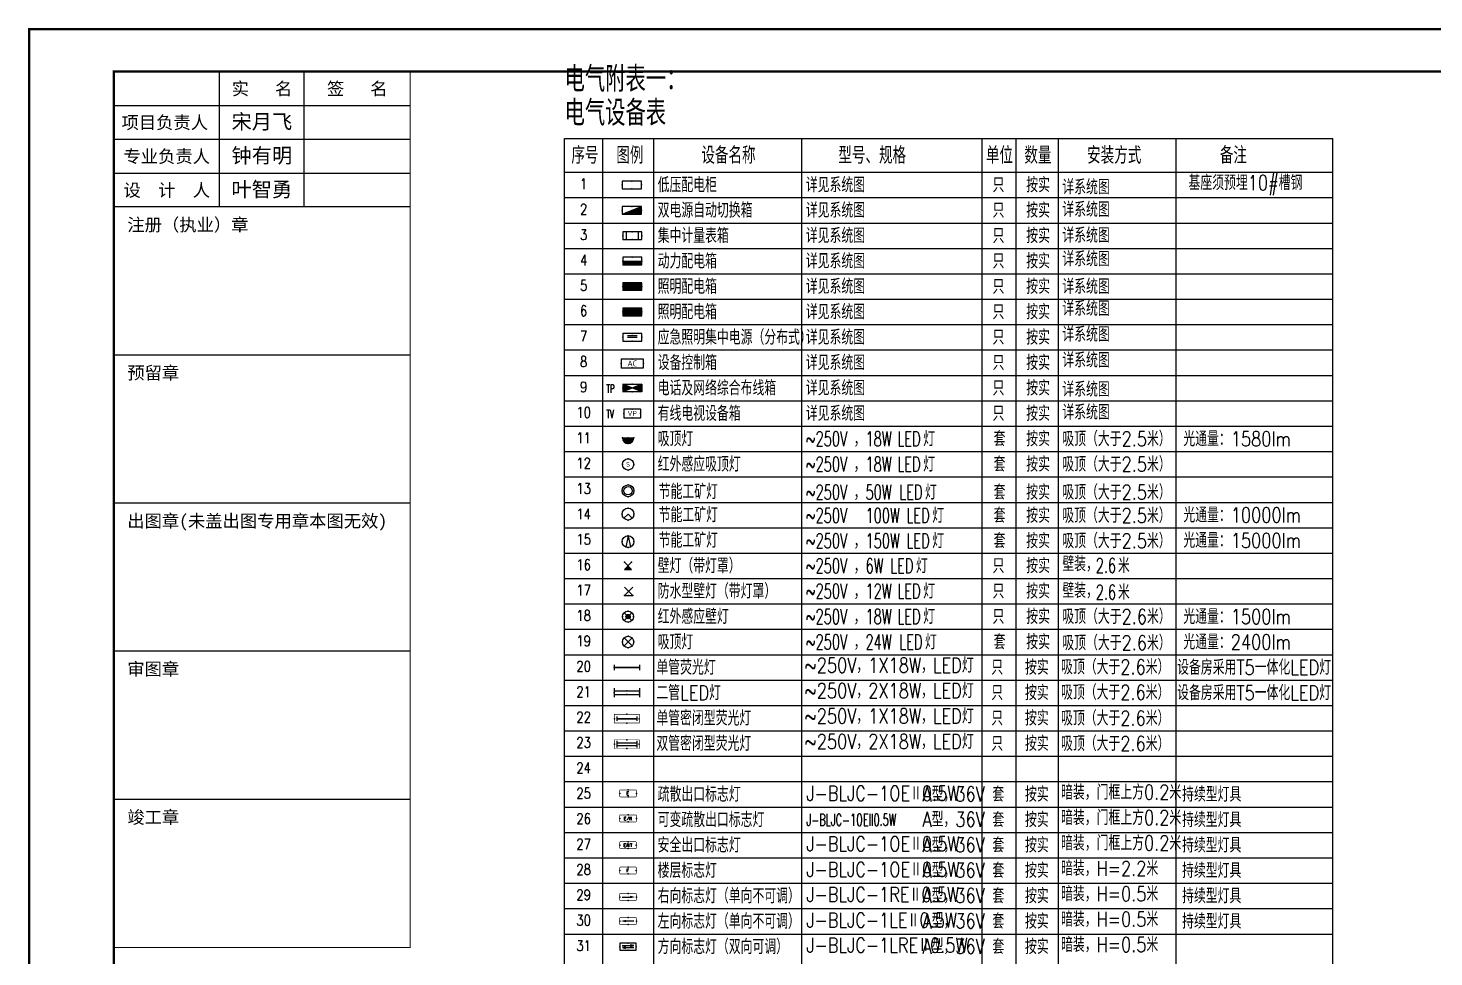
# Model space of a CAD drawing. Extents: x -1396510 to 1250330, y -1892470 to 1623980.
# Drawn here: x -1206845 to -1173634, y -184882 to -162935 of the extents above; entities that cross this region are included whole.
import ezdxf
from ezdxf.enums import TextEntityAlignment as Align

# ---------------------------------------------------------------- set-up
doc = ezdxf.new("R2010")
doc.units = 0
doc.header["$LTSCALE"] = 1000
doc.header["$MEASUREMENT"] = 0
doc.linetypes.add('DASH', pattern=[0.35, 0.25, -0.1])
doc.layers.get('Defpoints').update_dxf_attribs({"color": 210})
for name, color, linetype in [('0-cxFrame', 155, 'Continuous'), ('EQUIP-照明', 3, 'Continuous'), ('EQUIP-电视', 3, 'Continuous'), ('EQUIP-箱柜', 3, 'Continuous'), ('EQUIP-通讯', 3, 'Continuous'), ('qianming', 155, 'Continuous'), ('TEL_TEXT', 7, 'Continuous')]:
    doc.layers.add(name, color=color, linetype=linetype)
doc.layers.add('0-cxText', color=131, linetype='Continuous', lineweight=25)
doc.styles.add('_TEL_ATTDEF', font='GBENOR', dxfattribs={"width": 0.8, "height": 3, "bigfont": 'GBCBIG'})
doc.styles.add('_TEL_DIM', font='SIMPLEX', dxfattribs={"width": 0.8, "height": 3.5, "bigfont": 'HZTXT'})
doc.styles.add('cx_biaoti', font='')
doc.styles.add('cx_tuming', font='simhei.ttf')
doc.styles.add('cx_tuqian1', font='')
doc.styles.get("Standard").update_dxf_attribs({"font": 'gbenor.shx', "bigfont": 'gbcbig.shx'})
doc.styles.add('图框宋体', font='', dxfattribs={"width": 0.75})
doc.styles.add('黑体', font='simhei.ttf', dxfattribs={"height": 12})
doc.styles.get('cx_biaoti').set_extended_font_data('SimSun')
doc.styles.get('cx_tuqian1').set_extended_font_data('SimSun')
doc.styles.get('图框宋体').set_extended_font_data('SimSun')

# ---------------------------------------------------------------- blocks, each defined once
blk = doc.blocks.new('*X124')
at = {"color": 0}
for p, q in [((-247, 0), (-246, 2)), ((-212, 0), (-187, 25)), ((-177, 0), (-128, 49)), ((-141, 0), (-69, 72)), ((-106, 0), (-10, 96)), ((-71, 0), (49, 120)), ((-35, 0), (108, 143)), ((0, 0), (167, 167)), ((35, 0), (226, 190)), ((71, 0), (250, 179)), ((106, 0), (250, 144)), ((141, 0), (250, 109)), ((177, 0), (250, 73)), ((212, 0), (250, 38)), ((247, 0), (250, 3))]:
    blk.add_line(p, q, dxfattribs=at)
blk = doc.blocks.new('$equip$00002939')
for p, q in [((-0.75, 0.6), (-0.75, 0)), ((0.75, 0.6), (-0.75, 0.6)), ((-0.75, 0), (0.75, 0.6)), ((-0.75, 0), (0.75, 0)), ((0.75, 0), (0.75, 0.6))]:
    blk.add_line(p, q)
at = {"const_width": 0.0571}
blk.add_lwpolyline([(-0.75, 0.6), (-0.75, 0), (0.75, 0), (0.75, 0.6), (-0.75, 0.6), (-0.75, 0)], dxfattribs=at)
for p in [(-0.75, 0.3), (0, 0.6), (0, 0), (0.75, 0.3)]:
    blk.add_point(p)
blk.add_solid([(-0.75, 0), (0.75, 0), (0.75, 0.6)])
at = {"xscale": 0.00300000000061118, "yscale": 0.00300000000061118, "zscale": 0.00300000000061118}
blk.add_blockref('*X124', (0, 0), dxfattribs=at)
at = {"color": 7, "style": '_TEL_DIM', "flags": 1}
for tag in ['A', 'REMARK']:
    blk.add_attdef(tag, text='', height=0.00002, dxfattribs=at).set_placement((0, 0), align=Align.MIDDLE_CENTER)
blk = doc.blocks.new('$equip$00002944')
for p, q in [((-0.75, 0.6), (-0.75, 0)), ((0.75, 0.6), (-0.75, 0.6)), ((-0.75, 0), (0.75, 0)), ((-0.47, 0.6), (-0.47, 0)), ((0.47, 0.6), (0.47, 0)), ((0.75, 0), (0.75, 0.6))]:
    blk.add_line(p, q)
at = {"const_width": 0.0571}
blk.add_lwpolyline([(-0.75, 0.6), (-0.75, 0), (0.75, 0), (0.75, 0.6), (-0.75, 0.6), (-0.75, 0)], dxfattribs=at)
for p in [(-0.75, 0.3), (0, 0.6), (0, 0), (0.75, 0.3)]:
    blk.add_point(p)
at = {"color": 7, "style": '_TEL_DIM', "flags": 1}
for tag in ['A', 'REMARK']:
    blk.add_attdef(tag, text='', height=0.00002, dxfattribs=at).set_placement((0, 0), align=Align.MIDDLE_CENTER)
blk = doc.blocks.new('*X128')
at = {"color": 0}
for p, q in [((-250, 33), (-183, 100)), ((-250, 68), (-218, 100)), ((-247, 0), (-147, 100)), ((-212, 0), (-112, 100)), ((-177, 0), (-77, 100)), ((-141, 0), (-41, 100)), ((-106, 0), (-6, 100)), ((-71, 0), (29, 100)), ((-35, 0), (65, 100)), ((0, 0), (100, 100)), ((35, 0), (135, 100)), ((71, 0), (171, 100)), ((106, 0), (206, 100)), ((141, 0), (241, 100)), ((177, 0), (250, 73)), ((212, 0), (250, 38)), ((247, 0), (250, 3))]:
    blk.add_line(p, q, dxfattribs=at)
blk = doc.blocks.new('$equip$00002929')
for p, q in [((-0.75, 0.6), (-0.75, 0)), ((0.75, 0.6), (-0.75, 0.6)), ((-0.75, 0.3), (0.75, 0.3)), ((-0.75, 0), (0.75, 0)), ((0.75, 0), (0.75, 0.6))]:
    blk.add_line(p, q)
for points, const_width in [([(-0.75, 0.15), (0.75, 0.15)], 0.3), ([(-0.75, 0.6), (-0.75, 0), (0.75, 0), (0.75, 0.6), (-0.75, 0.6), (-0.75, 0)], 0.0571)]:
    blk.add_lwpolyline(points, dxfattribs=dict(const_width=const_width))
for p in [(-0.75, 0.3), (0, 0.6), (0, 0), (0.75, 0.3)]:
    blk.add_point(p)
at = {"xscale": 0.00300000000061118, "yscale": 0.00300000000061118, "zscale": 0.00300000000061118}
blk.add_blockref('*X128', (0, 0), dxfattribs=at)
at = {"color": 7, "style": '_TEL_DIM', "flags": 1}
for tag in ['A', 'REMARK']:
    blk.add_attdef(tag, text='', height=0.00002, dxfattribs=at).set_placement((0, 0), align=Align.MIDDLE_CENTER)
blk = doc.blocks.new('$equip$00002928')
for p, q in [((-0.75, 0.6), (-0.75, 0)), ((0.75, 0.6), (-0.75, 0.6)), ((0.75, 0), (0.75, 0.6)), ((-0.75, 0), (0.75, 0))]:
    blk.add_line(p, q)
at = {"const_width": 0.0571}
blk.add_lwpolyline([(-0.75, 0.6), (-0.75, 0), (0.75, 0), (0.75, 0.6), (-0.75, 0.6), (-0.75, 0)], dxfattribs=at)
for p in [(-0.75, 0.3), (0, 0.6), (0.75, 0.3), (0, 0)]:
    blk.add_point(p)
at = {"color": 7, "style": '_TEL_DIM', "flags": 1}
for tag in ['A', 'REMARK']:
    blk.add_attdef(tag, text='', height=0.00002, dxfattribs=at).set_placement((0, 0), align=Align.MIDDLE_CENTER)
blk = doc.blocks.new('*X301')
at = {"color": 0}
for p, q in [((-250, 33), (-83, 200)), ((-250, 68), (-118, 200)), ((-250, 104), (-154, 200)), ((-250, 139), (-189, 200)), ((-250, 174), (-224, 200)), ((-247, 0), (-47, 200)), ((-212, 0), (-12, 200)), ((-177, 0), (23, 200)), ((-141, 0), (59, 200)), ((-106, 0), (94, 200)), ((-71, 0), (129, 200)), ((-35, 0), (165, 200)), ((0, 0), (200, 200)), ((35, 0), (235, 200)), ((71, 0), (250, 179)), ((106, 0), (250, 144)), ((141, 0), (250, 109)), ((177, 0), (250, 73)), ((212, 0), (250, 38)), ((247, 0), (250, 3))]:
    blk.add_line(p, q, dxfattribs=at)
blk = doc.blocks.new('$equip$00002943')
for p, q in [((-0.75, 0.6), (-0.75, 0)), ((0.75, 0.6), (-0.75, 0.6)), ((-0.75, 0), (0.75, 0)), ((0.75, 0), (0.75, 0.6))]:
    blk.add_line(p, q)
for points, const_width in [([(-0.75, 0.3), (0.75, 0.3)], 0.6), ([(-0.75, 0.6), (-0.75, 0), (0.75, 0), (0.75, 0.6), (-0.75, 0.6), (-0.75, 0)], 0.0571)]:
    blk.add_lwpolyline(points, dxfattribs=dict(const_width=const_width))
for p in [(-0.75, 0.3), (0, 0.6), (0, 0), (0.75, 0.3)]:
    blk.add_point(p)
at = {"xscale": 0.00300000000061118, "yscale": 0.00300000000061118, "zscale": 0.00300000000061118}
blk.add_blockref('*X301', (0, 0), dxfattribs=at)
at = {"color": 7, "style": '_TEL_DIM', "flags": 1}
for tag in ['A', 'REMARK']:
    blk.add_attdef(tag, text='', height=0.00002, dxfattribs=at).set_placement((0, 0), align=Align.MIDDLE_CENTER)
blk = doc.blocks.new('$equip$00003033')
for p, q in [((0.65, 0.7), (-0.65, 0.7)), ((-0.65, 0.7), (-0.65, 0)), ((-0.65, 0), (0.65, 0)), ((0.65, 0.7), (0.65, 0))]:
    blk.add_line(p, q)
at = {"const_width": 0.0571}
blk.add_lwpolyline([(-0.65, 0.7), (-0.65, 0), (0.65, 0), (0.65, 0.7), (-0.65, 0.7), (-0.65, 0)], dxfattribs=at)
for p in [(-0.65, 0.35), (0, 0.7), (0, 0), (0.65, 0.35)]:
    blk.add_point(p)
at = {"color": 7, "style": '_TEL_DIM'}
blk.add_attdef('$TEXT$', text='', height=0.4, dxfattribs=at).set_placement((0, 0.35), align=Align.MIDDLE_CENTER)
at = {"color": 7, "style": '_TEL_DIM', "flags": 1}
for tag in ['A', 'REMARK']:
    blk.add_attdef(tag, text='', height=0.00002, dxfattribs=at).set_placement((0, 0), align=Align.MIDDLE_CENTER)
blk = doc.blocks.new('$equip$00002564')
for p, q in [((-0.75, 0.6), (-0.75, 0)), ((-0.75, 0.6), (0.75, 0)), ((-0.75, 0), (0.75, 0.6)), ((0.75, 0.6), (-0.75, 0.6)), ((-0.75, 0), (0.75, 0)), ((0.75, 0.6), (0.75, 0))]:
    blk.add_line(p, q)
at = {"const_width": 0.0571}
blk.add_lwpolyline([(-0.75, 0.6), (-0.75, 0), (0.75, 0), (0.75, 0.6), (-0.75, 0.6), (-0.75, 0)], dxfattribs=at)
for p in [(-0.75, 0.3), (0, 0.6), (0, 0), (0.75, 0.3)]:
    blk.add_point(p)
for points in [[(-0.75, 0.6), (0, 0.3), (-0.75, 0)], [(0.75, 0.6), (0, 0.3), (0.75, 0)]]:
    blk.add_solid(points)
at = {"color": 7, "style": '_TEL_DIM', "flags": 1}
blk.add_attdef('A', text='', height=0.00002, dxfattribs=at).set_placement((0, 0), align=Align.MIDDLE_CENTER)
blk = doc.blocks.new('$equip$00002940')
for p, q in [((-0.75, 0.6), (-0.75, 0)), ((0.75, 0.6), (-0.75, 0.6)), ((-0.75, 0), (0.75, 0)), ((-0.38, 0.45), (0.38, 0.45)), ((0.75, 0), (0.75, 0.6))]:
    blk.add_line(p, q)
at = {"linetype": 'DASH'}
blk.add_line((-0.38, 0.3), (0.38, 0.3), dxfattribs=at)
at = {"const_width": 0.0571}
blk.add_lwpolyline([(-0.75, 0.6), (-0.75, 0), (0.75, 0), (0.75, 0.6), (-0.75, 0.6), (-0.75, 0)], dxfattribs=at)
for p in [(-0.75, 0.3), (0, 0.6), (0, 0), (0.75, 0.3)]:
    blk.add_point(p)
at = {"color": 7, "style": '_TEL_DIM', "flags": 1}
for tag in ['A', 'REMARK']:
    blk.add_attdef(tag, text='', height=0.00002, dxfattribs=at).set_placement((0, 0), align=Align.MIDDLE_CENTER)
blk = doc.blocks.new('$equip_U$00000108(王琇)')
for p, q in [((-0.283, 0.283), (0.283, 0.283)), ((0.283, -0.283), (-0.283, 0.283)), ((0.283, 0.283), (-0.283, -0.283))]:
    blk.add_line(p, q)
for p in [(-0.283, 0.283), (0, 0.283), (0, 0), (0.283, 0.283)]:
    blk.add_point(p)
at = {"color": 7, "style": '_TEL_DIM', "flags": 1}
for tag in ['A', 'REMARK']:
    blk.add_attdef(tag, text='', height=0.0000263, dxfattribs=at).set_placement((0, 0), align=Align.MIDDLE_CENTER)
blk = doc.blocks.new('$equip$00001168')
blk.add_line((-0.5, 0), (0.5, 0))
blk.add_arc((0, 0), 0.5, 180, 0)
for p in [(-0.5, 0), (0, 0), (0.5, 0), (0, -0.5)]:
    blk.add_point(p)
for points in [[(0.43, -0.25), (-0.43, -0.25), (0.5, 0), (-0.5, 0)], [(0.25, -0.43), (-0.25, -0.43), (0.43, -0.25), (-0.43, -0.25)], [(0, -0.5), (0, -0.5), (0.25, -0.43), (-0.25, -0.43)]]:
    blk.add_solid(points)
at = {"flags": 9}
blk.add_attdef('A', (0, 0), '', height=0.00002, dxfattribs=at)
blk = doc.blocks.new('$equip$00001159')
for p, q in [((-1.2, 0.25), (-1.2, -0.25)), ((-1.2, 0), (1.2, 0)), ((1.2, 0.25), (1.2, -0.25))]:
    blk.add_line(p, q)
at = {"const_width": 0.14}
blk.add_lwpolyline([(-1.2, 0), (1.2, 0)], dxfattribs=at)
at = {"layer": 'EQUIP-照明'}
for p in [(-1.2, 0), (0, 0), (1.2, 0)]:
    blk.add_point(p, dxfattribs=at)
at = {"layer": 'EQUIP-照明', "flags": 9}
blk.add_attdef('A', (0, 0), '', height=0.00002, dxfattribs=at)
blk = doc.blocks.new('$equip$00001154')
for p, q in [((0, 0.28), (0, -0.28)), ((0, 0.28), (0.57, -0.28)), ((0.57, 0.28), (0, -0.28))]:
    blk.add_line(p, q)
for p in [(0, 0), (0.28, 0), (0.57, 0.28), (0.57, -0.28)]:
    blk.add_point(p)
blk.add_solid([(0, -0.28), (0.28, 0), (0, 0.28)])
at = {"layer": 'TEL_TEXT', "style": '_TEL_DIM', "flags": 1}
blk.add_attdef('A', text='', height=0.00002, dxfattribs=at).set_placement((0, 0), align=Align.MIDDLE_CENTER)
blk = doc.blocks.new('$equip$00002828')
for p, q in [((0.35, 0.35), (-0.35, -0.35)), ((-0.35, 0.35), (0.35, -0.35))]:
    blk.add_line(p, q)
at = {"const_width": 0.0571}
blk.add_lwpolyline([(0.5, 0, -1), (-0.5, 0, -1), (0.5, 0, 1)], format="xyb", dxfattribs=at)
for radius in [0.5, 0.2]:
    blk.add_circle((0, 0), radius)
for p in [(-0.5, 0), (0, 0.5), (0.5, 0), (0, -0.5)]:
    blk.add_point(p)
for points in [[(-0.17, 0.1), (0.17, 0.1), (-0.2, 0), (0.2, 0)], [(-0.17, -0.1), (0.17, -0.1), (-0.2, 0), (0.2, 0)], [(-0.1, 0.17), (0.1, 0.17), (-0.17, 0.1), (0.17, 0.1)], [(0, 0.2), (0, 0.2), (-0.1, 0.17), (0.1, 0.17)], [(-0.1, -0.17), (0.1, -0.17), (-0.17, -0.1), (0.17, -0.1)], [(0, -0.2), (0, -0.2), (-0.1, -0.17), (0.1, -0.17)]]:
    blk.add_solid(points)
at = {"color": 7, "style": '_TEL_DIM', "flags": 1}
for tag in ['A', 'REMARK']:
    blk.add_attdef(tag, text='', height=0.00002, dxfattribs=at).set_placement((0, 0), align=Align.MIDDLE_CENTER)
blk = doc.blocks.new('$equip$00001160')
for p, q in [((-1.2, 0.42), (-1.2, -0.42)), ((-1.2, 0.17), (1.2, 0.17)), ((1.2, 0.42), (1.2, -0.42)), ((-1.2, -0.17), (1.2, -0.17))]:
    blk.add_line(p, q)
at = {"const_width": 0.1}
for points in [[(-1.2, 0.17), (1.2, 0.17)], [(-1.2, -0.17), (1.2, -0.17)]]:
    blk.add_lwpolyline(points, dxfattribs=at)
at = {"layer": 'EQUIP-照明'}
for p in [(-1.2, 0), (0, 0.17), (1.2, 0), (0, -0.17)]:
    blk.add_point(p, dxfattribs=at)
at = {"layer": 'EQUIP-照明', "flags": 9}
blk.add_attdef('A', (0, 0), '', height=0.00002, dxfattribs=at)
blk = doc.blocks.new('$equip$00003148')
for p, q in [((-0.96, 0.33), (-0.96, -0.33)), ((-0.96, 0.13), (0.96, 0.13)), ((0.96, 0.33), (0.96, -0.33)), ((-0.96, -0.13), (0.96, -0.13))]:
    blk.add_line(p, q)
at = {"const_width": 0.0571}
blk.add_lwpolyline([(-1.2, -0.42), (1.2, -0.42), (1.2, 0.42), (-1.2, 0.42)], close=True, dxfattribs=at)
at = {"const_width": 0.08}
for points in [[(-0.96, 0.13), (0.96, 0.13)], [(-0.96, -0.13), (0.96, -0.13)]]:
    blk.add_lwpolyline(points, dxfattribs=at)
for p in [(-1.2, 0), (0, 0.42), (1.2, 0), (0, -0.42)]:
    blk.add_point(p)
at = {"color": 7, "style": '_TEL_DIM', "flags": 1}
for tag in ['A', 'REMARK']:
    blk.add_attdef(tag, text='', height=0.00002, dxfattribs=at).set_placement((0, 0), align=Align.MIDDLE_CENTER)
blk = doc.blocks.new('$equip$00002837')
at = {"const_width": 0.0571}
blk.add_lwpolyline([(0.5, 0, 1), (-0.5, 0, 1), (0.5, 0, -0.854586)], format="xyb", dxfattribs=at)
blk.add_circle((0, 0), 0.5)
for p in [(-0.5, 0), (0, 0.5), (0.5, 0), (0, -0.5)]:
    blk.add_point(p)
at = {"color": 7, "style": '_TEL_DIM'}
blk.add_attdef('$TEXT$', text='', height=0.4, dxfattribs=at).set_placement((0, 0), align=Align.MIDDLE_CENTER)
at = {"color": 7, "style": '_TEL_DIM', "flags": 1}
for tag in ['A', 'REMARK']:
    blk.add_attdef(tag, text='', height=0.00002, dxfattribs=at).set_placement((0, 0), align=Align.MIDDLE_CENTER)
blk = doc.blocks.new('$equip$00003147')
for p, q in [((-0.96, 0.2), (-0.96, -0.2)), ((-0.96, 0), (0.96, 0)), ((0.96, 0.2), (0.96, -0.2))]:
    blk.add_line(p, q)
at = {"const_width": 0.0571}
blk.add_lwpolyline([(-1.2, -0.42), (1.2, -0.42), (1.2, 0.42), (-1.2, 0.42)], close=True, dxfattribs=at)
at = {"const_width": 0.112}
blk.add_lwpolyline([(-0.96, 0), (0.96, 0)], dxfattribs=at)
for p in [(-1.2, 0), (0, 0.42), (1.2, 0), (0, -0.42)]:
    blk.add_point(p)
at = {"color": 7, "style": '_TEL_DIM', "flags": 1}
for tag in ['A', 'REMARK']:
    blk.add_attdef(tag, text='', height=0.00002, dxfattribs=at).set_placement((0, 0), align=Align.MIDDLE_CENTER)
blk = doc.blocks.new('$equip$00002539')
for p, q in [((-0.35, 0.35), (0.35, -0.35)), ((0.35, 0.35), (-0.35, -0.35))]:
    blk.add_line(p, q)
at = {"const_width": 0.0571}
blk.add_lwpolyline([(-0.5, 0, 1), (0.5, 0, 1), (-0.5, 0, 0.911406)], format="xyb", dxfattribs=at)
blk.add_circle((0, 0), 0.5)
for p in [(-0.5, 0), (0, 0.5), (0.5, 0), (0, -0.5)]:
    blk.add_point(p)
at = {"color": 7, "style": '_TEL_DIM', "flags": 1}
blk.add_attdef('A', text='', height=0.00002, dxfattribs=at).set_placement((0, 0), align=Align.MIDDLE_CENTER)
blk = doc.blocks.new('$equip$00002838')
at = {"const_width": 0.0571}
blk.add_lwpolyline([(-0.5, 0, -1), (0.5, 0, -1), (-0.5, 0, -1.176997)], format="xyb", dxfattribs=at)
for radius in [0.5, 0.35]:
    blk.add_circle((0, 0), radius)
for p in [(-0.5, 0), (0, 0.5), (0.5, 0), (0, -0.5)]:
    blk.add_point(p)
at = {"color": 7, "style": '_TEL_DIM', "flags": 1}
for tag in ['A', 'REMARK']:
    blk.add_attdef(tag, text='', height=0.00002, dxfattribs=at).set_placement((0, 0), align=Align.MIDDLE_CENTER)
blk = doc.blocks.new('$equip$00002831')
at = {"color": 0}
for q in [(-0.35, -0.35), (0.35, -0.35)]:
    blk.add_line((0, 0), q, dxfattribs=at)
at = {"const_width": 0.0571}
blk.add_lwpolyline([(0.5, 0, 1), (-0.5, 0, 1), (0.5, 0, -2.700563)], format="xyb", dxfattribs=at)
at = {"color": 0}
blk.add_circle((0, 0), 0.5, dxfattribs=at)
for p in [(-0.5, 0), (0, 0.5), (0.5, 0), (0, -0.5)]:
    blk.add_point(p, dxfattribs=at)
at = {"color": 0, "style": '_TEL_DIM', "flags": 1}
for tag in ['A', 'REMARK']:
    blk.add_attdef(tag, text='', height=0.00002, dxfattribs=at).set_placement((0, 0), align=Align.MIDDLE_CENTER)
blk = doc.blocks.new('$equip$00002708')
for p, q in [((-0.75, 0.6), (-0.75, 0)), ((0.75, 0.6), (-0.75, 0.6)), ((-0.75, 0), (0.75, 0)), ((0.75, 0), (0.75, 0.6))]:
    blk.add_line(p, q)
at = {"const_width": 0.0571}
blk.add_lwpolyline([(-0.75, 0.6), (-0.75, 0), (0.75, 0), (0.75, 0.6), (-0.75, 0.6), (-0.75, 0)], dxfattribs=at)
for p in [(-0.75, 0.3), (0, 0.6), (0, 0), (0.75, 0.3)]:
    blk.add_point(p)
at = {"color": 7, "style": '_TEL_DIM', "flags": 1}
for tag in ['REMARK', 'A']:
    blk.add_attdef(tag, text='', height=0.4, dxfattribs=at).set_placement((0, 0), align=Align.MIDDLE_CENTER)
at = {"color": 7, "style": '_TEL_DIM'}
blk.add_attdef('$TEXT$', text='', height=0.4, dxfattribs=at).set_placement((0, 0.3), align=Align.MIDDLE_CENTER)
blk = doc.blocks.new('$equip$00002832')
for q in [(-0.2, -0.46), (0.2, -0.46)]:
    blk.add_line((0, 0.5), q)
at = {"const_width": 0.0571}
blk.add_lwpolyline([(0.5, 0, 1), (-0.5, 0, 1), (0.5, 0, -0.625089)], format="xyb", dxfattribs=at)
blk.add_circle((0, 0), 0.5)
for p in [(-0.5, 0), (0, 0.5), (0.5, 0), (0, -0.5)]:
    blk.add_point(p)
at = {"color": 7, "style": '_TEL_DIM', "flags": 1}
for tag in ['A', 'REMARK']:
    blk.add_attdef(tag, text='', height=0.00002, dxfattribs=at).set_placement((0, 0), align=Align.MIDDLE_CENTER)
blk = doc.blocks.new('$equip$00002542')
h = blk.add_hatch(color=256)
h.paths.add_polyline_path([(-0.21, 0.29), (-0.5, 0.22), (-0.21, 0.22)])
h.paths.add_polyline_path([(-0.21, 0.22), (-0.5, 0.22), (-0.21, 0.15)])
h.paths.add_polyline_path([(0.21, 0.47), (0.21, 0.33), (0.5, 0.4)])
for p, q in [((-0.72, 0.6), (-0.72, 0)), ((0.72, 0.6), (-0.72, 0.6)), ((-0.72, 0), (0.72, 0)), ((-0.21, 0.29), (-0.5, 0.22)), ((-0.5, 0.22), (-0.21, 0.15)), ((-0.21, 0.15), (-0.21, 0.29)), ((0.21, 0.47), (0.21, 0.33)), ((0.5, 0.4), (0.21, 0.47)), ((0.21, 0.33), (0.5, 0.4)), ((0.72, 0), (0.72, 0.6))]:
    blk.add_line(p, q)
at = {"color": 7}
for p, q in [((-0.51, 0.4), (0.45, 0.4)), ((-0.5, 0.22), (0.51, 0.22))]:
    blk.add_line(p, q, dxfattribs=at)
at = {"const_width": 0.04}
blk.add_lwpolyline([(-0.72, 0.6), (-0.72, 0), (0.72, 0), (0.72, 0.6), (-0.72, 0.6), (-0.72, 0)], dxfattribs=at)
for p in [(-0.72, 0.3), (0, 0.6), (0, 0), (0.72, 0.3)]:
    blk.add_point(p)
at = {"color": 7, "style": '_TEL_DIM', "flags": 1}
blk.add_attdef('A', text='', height=0.00002, dxfattribs=at).set_placement((0, 0), align=Align.MIDDLE_CENTER)
blk = doc.blocks.new('$equip_U$00000203(EQ-67-张永红)')
at = {"color": 7, "lineweight": 0}
for p, q in [((-0.35, -0.15), (-0.2, -0.15)), ((-0.35, -0.45), (-0.35, -0.15)), ((-0.35, -0.29), (-0.26, -0.29)), ((-0.35, -0.45), (-0.2, -0.45)), ((-0.13, -0.15), (0.03, -0.45)), ((-0.13, -0.45), (0.03, -0.15)), ((0.1, -0.45), (0.1, -0.15)), ((0.19, -0.15), (0.35, -0.15)), ((0.27, -0.15), (0.27, -0.45))]:
    blk.add_line(p, q, dxfattribs=at)
at = {"lineweight": 0, "const_width": 0.0571}
blk.add_lwpolyline([(-0.66, -0.6), (0.66, -0.6, 0.414214), (0.72, -0.54), (0.72, -0.06, 0.414213), (0.66, 0), (-0.66, 0, 0.414214), (-0.72, -0.06, 0), (-0.72, -0.54, 0.414245), (-0.66, -0.6, 18481.445439)], format="xyb", dxfattribs=at)
for p in [(0, 0), (-0.72, -0.3), (0, -0.6), (0.72, -0.3)]:
    blk.add_point(p)
at = {"color": 7, "style": '_TEL_DIM', "flags": 1}
for tag in ['A', 'REMARK']:
    blk.add_attdef(tag, text='', height=0.00002, dxfattribs=at).set_placement((0, 0), align=Align.MIDDLE_CENTER)
blk = doc.blocks.new('$equip_U$00000206(EQ-67-张永红)')
at = {"color": 7, "lineweight": 0}
for p, q in [((-0.07, -0.15), (0.07, -0.15)), ((-0.07, -0.45), (-0.07, -0.15))]:
    blk.add_line(p, q, dxfattribs=at)
at = {"lineweight": 0, "const_width": 0.0571}
blk.add_lwpolyline([(-0.66, -0.6), (0.66, -0.6, 0.414214), (0.72, -0.54), (0.72, -0.06, 0.414213), (0.66, 0), (-0.66, 0, 0.414214), (-0.72, -0.06, 0), (-0.72, -0.54, 0.414245), (-0.66, -0.6, 18481.445439)], format="xyb", dxfattribs=at)
at = {"color": 7, "lineweight": 0}
blk.add_lwpolyline([(-0.07, -0.29), (0.02, -0.29)], dxfattribs=at)
for p in [(0, 0), (-0.72, -0.3), (0, -0.6), (0.72, -0.3)]:
    blk.add_point(p)
at = {"color": 7, "style": '_TEL_DIM', "flags": 1}
for tag in ['A', 'REMARK']:
    blk.add_attdef(tag, text='', height=0.00002, dxfattribs=at).set_placement((0, 0), align=Align.MIDDLE_CENTER)
blk = doc.blocks.new('$equip_U$00000202(EQ-138-沈勤辉)')
at = {"color": 7, "lineweight": 0}
for p, q in [((-0.07, -0.15), (0.07, -0.15)), ((-0.07, -0.45), (-0.07, -0.15))]:
    blk.add_line(p, q, dxfattribs=at)
at = {"lineweight": 0, "const_width": 0.0571}
blk.add_lwpolyline([(-0.66, -0.6), (0.66, -0.6, 0.414214), (0.72, -0.54), (0.72, -0.06, 0.414213), (0.66, 0), (-0.66, 0, 0.414214), (-0.72, -0.06, 0), (-0.72, -0.54, 0.414245), (-0.66, -0.6, 18481.445439)], format="xyb", dxfattribs=at)
at = {"color": 7, "lineweight": 0}
for points in [[(-0.07, -0.29), (0.02, -0.29)], [(-0.07, -0.45), (0.07, -0.45)]]:
    blk.add_lwpolyline(points, dxfattribs=at)
for p in [(0, 0), (-0.72, -0.3), (0, -0.6), (0.72, -0.3)]:
    blk.add_point(p)
at = {"color": 7, "style": '_TEL_DIM', "flags": 1}
for tag in ['A', 'REMARK']:
    blk.add_attdef(tag, text='', height=0.00002, dxfattribs=at).set_placement((0, 0), align=Align.MIDDLE_CENTER)
blk = doc.blocks.new('$equip_U$00000208(EQ-138-沈勤辉)')
blk.add_hatch(color=256).paths.add_polyline_path([(0.21, 0.37), (0.5, 0.3), (0.21, 0.23)])
at = {"color": 7, "lineweight": 0}
blk.add_line((-0.5, 0.3), (0.21, 0.3), dxfattribs=at)
at = {"lineweight": 0, "const_width": 0.0571}
blk.add_lwpolyline([(-0.66, 0), (0.66, 0, 0.414214), (0.72, 0.06), (0.72, 0.54, 0.414213), (0.66, 0.6), (-0.66, 0.6, 0.414214), (-0.72, 0.54, 0), (-0.72, 0.06, 0.414245), (-0.66, 0, 18481.445439)], format="xyb", dxfattribs=at)
blk.add_lwpolyline([(0.21, 0.37), (0.5, 0.3), (0.21, 0.23), (0.21, 0.37)], dxfattribs=at)
for p in [(-0.72, 0.3), (0, 0.6), (0, 0), (0.72, 0.3)]:
    blk.add_point(p)
at = {"color": 7, "style": '_TEL_DIM', "flags": 1}
for tag in ['A', 'REMARK']:
    blk.add_attdef(tag, text='', height=0.00002, dxfattribs=at).set_placement((0, 0), align=Align.MIDDLE_CENTER)
blk = doc.blocks.new('$equip_U$00000205(EQ-138-沈勤辉)')
at = {"color": 7, "lineweight": 0}
for p, q in [((-0.3, -0.15), (-0.15, -0.15)), ((-0.3, -0.45), (-0.3, -0.15))]:
    blk.add_line(p, q, dxfattribs=at)
at = {"color": 7}
blk.add_line((0.07, -0.15), (-0.08, -0.45), dxfattribs=at)
at = {"color": 1, "lineweight": 0}
for p, q in [((0.14, -0.15), (0.3, -0.45)), ((0.14, -0.45), (0.14, -0.15)), ((0.3, -0.45), (0.3, -0.15))]:
    blk.add_line(p, q, dxfattribs=at)
at = {"lineweight": 0, "const_width": 0.0571}
blk.add_lwpolyline([(-0.66, -0.6), (0.66, -0.6, 0.414214), (0.72, -0.54), (0.72, -0.06, 0.414213), (0.66, 0), (-0.66, 0, 0.414214), (-0.72, -0.06, 0), (-0.72, -0.54, 0.414245), (-0.66, -0.6, 18481.445439)], format="xyb", dxfattribs=at)
at = {"color": 7, "lineweight": 0}
for points in [[(-0.3, -0.29), (-0.21, -0.29)], [(-0.3, -0.45), (-0.15, -0.45)]]:
    blk.add_lwpolyline(points, dxfattribs=at)
for p in [(0, 0), (-0.72, -0.3), (0, -0.6), (0.72, -0.3)]:
    blk.add_point(p)
at = {"color": 7, "style": '_TEL_DIM', "flags": 1}
for tag in ['A', 'REMARK']:
    blk.add_attdef(tag, text='', height=0.00002, dxfattribs=at).set_placement((0, 0), align=Align.MIDDLE_CENTER)
blk = doc.blocks.new('zjcx_lan_xinxi(Dragon)')
for p, q in [((7000, -3200), (0, -3200)), ((7000, -6700), (0, -6700)), ((7000, -10200), (0, -10200)), ((7000, -13700), (0, -13700)), ((7000, -17200), (0, -17200))]:
    blk.add_line(p, q)
at = {"const_width": 25}
blk.add_lwpolyline([(0, -20700), (7000, -20700), (7000, 0), (0, 0)], close=True, dxfattribs=at)
for points in [[(2500, -3200), (2500, 0)], [(4500, -3200), (4500, 0)], [(0, -800), (7000, -800)], [(0, -1600), (7000, -1600)], [(0, -2400), (7000, -2400)]]:
    blk.add_lwpolyline(points)
for points in [[(7000, -3200), (7000, 0)], [(0, -3200), (7000, -3200)], [(0, -20700), (7000, -20700), (7000, -3200)], [(0, -20700), (7000, -20700)]]:
    blk.add_lwpolyline(points, dxfattribs=at)
at = {"style": '图框宋体'}
for s, p in [('实   名', (3500, -400)), ('签   名', (5750, -400)), ('项目负责人', (1204, -1200)), ('专业负责人', (1250, -2000)), ('设  计  人', (1250, -2800))]:
    blk.add_text(s, height=300, dxfattribs=at).set_placement(p, align=Align.MIDDLE)
for s, p in [('注册（执业）章', (318, -3771)), ('预留章', (318, -7271)), ('出图章(未盖出图专用章本图无效)', (318, -10771)), ('审图章', (318, -14271)), ('竣工章', (318, -17771))]:
    blk.add_text(s, height=300, dxfattribs=at).set_placement(p)
blk = doc.blocks.new('T-信息(Dragon)')
at = {"layer": '0-cxFrame'}
blk.add_blockref('zjcx_lan_xinxi(Dragon)', (0, 0), dxfattribs=at)
at = {"layer": 'qianming', "color": 3, "style": 'cx_biaoti'}
for s, p in [('宋月飞', (3497, -1185)), ('钟有明', (3497, -1985)), ('叶智勇', (3497, -2785))]:
    blk.add_text(s, height=350, dxfattribs=at).set_placement(p, align=Align.MIDDLE_CENTER)
blk = doc.blocks.new('TK22.A1 L(Dragon)')
at = {"layer": '0-cxFrame', "color": 7, "const_width": 0.5}
blk.add_lwpolyline([(0, 0), (-841, 0), (-841, 594), (0, 594)], close=True, dxfattribs=at)
at = {"layer": '0-cxFrame', "const_width": 0.5}
blk.add_lwpolyline([(-80, 10), (-821, 10), (-821, 584), (-80, 584)], close=True, dxfattribs=at)
at = {"layer": '0-cxFrame', "xscale": 0.01, "yscale": 0.01, "zscale": 0.01}
blk.add_blockref('T-信息(Dragon)', (-821, 584), dxfattribs=at)
at = {"style": '黑体', "flags": 4}
blk.add_attdef('图幅', text='', height=3.3, dxfattribs=at).set_placement((-40, 3), align=Align.RIGHT)
at = {"layer": '0-cxText', "flags": 4}
for tag, height, style, p in [('建设单位', 3.5, 'cx_tuming', (-45, 240)), ('项目名称', 3.5, 'cx_tuming', (-45, 210)), ('子项名称', 3.5, 'cx_tuming', (-45, 180)), ('工程编号', 3.3, 'cx_tuqian1', (-35, 165)), ('图名1', 3.5, 'cx_tuming', (-45, 87)), ('图名2', 3.5, 'cx_tuming', (-45, 79)), ('图名3', 3.5, 'cx_tuming', (-45, 71)), ('出图日期', 3.3, 'cx_tuqian1', (-39, 60)), ('专业', 3.3, 'cx_tuqian1', (-55, 52)), ('图号', 3.3, 'cx_tuqian1', (-55, 44)), ('版次', 3.3, 'cx_tuqian1', (-20, 44))]:
    blk.add_attdef(tag, text='', height=height, dxfattribs=dict(at, style=style)).set_placement(p, align=Align.MIDDLE)
at = {"layer": 'Defpoints', "color": 6, "flags": 4}
for tag, height, style, p in [('tufu', 3.3, '黑体', (-12, 12)), ('dwfname', 4, 'cx_tuqian1', (-80, 3))]:
    blk.add_attdef(tag, text='', height=height, dxfattribs=dict(at, style=style)).set_placement(p, align=Align.RIGHT)

msp = doc.modelspace()

# ---------------------------------------------------------------- linework, layer by layer
at = {"layer": 'TEL_TEXT'}
for p, q in [((-1194171.5, -204140.7), (-1194171.5, -165540.7)), ((-1194171.5, -165540.7), (-1176017.1, -165540.7)), ((-1193271.5, -165540.7), (-1193271.5, -201740.7)), ((-1192071.5, -165540.7), (-1192071.5, -201740.7)), ((-1188571.5, -165540.7), (-1188571.5, -201740.7)), ((-1184311.5, -165540.7), (-1184311.5, -201740.7)), ((-1183511.5, -165540.7), (-1183511.5, -201740.7)), ((-1182511.5, -165540.7), (-1182511.5, -201740.7)), ((-1179731.5, -165540.7), (-1179731.5, -201740.7)), ((-1176017.1, -204140.7), (-1176017.1, -165540.7)), ((-1194171.5, -166340.7), (-1176017.1, -166340.7)), ((-1194171.5, -166940.7), (-1176017.1, -166940.7)), ((-1194171.5, -167540.7), (-1176017.1, -167540.7)), ((-1194171.5, -168140.7), (-1176017.1, -168140.7)), ((-1194171.5, -168740.7), (-1176017.1, -168740.7)), ((-1194171.5, -169340.7), (-1176017.1, -169340.7)), ((-1194171.5, -169940.7), (-1176017.1, -169940.7)), ((-1194171.5, -170540.7), (-1176017.1, -170540.7)), ((-1194171.5, -171140.7), (-1176017.1, -171140.7)), ((-1194171.5, -171740.7), (-1176017.1, -171740.7)), ((-1194171.5, -172340.7), (-1176017.1, -172340.7)), ((-1194171.5, -172940.7), (-1176017.1, -172940.7)), ((-1194171.5, -173540.7), (-1176017.1, -173540.7)), ((-1194171.5, -174140.7), (-1176017.1, -174140.7)), ((-1194171.5, -174740.7), (-1176017.1, -174740.7)), ((-1194171.5, -175340.7), (-1176017.1, -175340.7)), ((-1194171.5, -175940.7), (-1176017.1, -175940.7)), ((-1194171.5, -176540.7), (-1176017.1, -176540.7)), ((-1194171.5, -177140.7), (-1176017.1, -177140.7)), ((-1194171.5, -177740.7), (-1176017.1, -177740.7)), ((-1194171.5, -178340.7), (-1176017.1, -178340.7)), ((-1194171.5, -178940.7), (-1176017.1, -178940.7)), ((-1194171.5, -179540.7), (-1176017.1, -179540.7)), ((-1194171.5, -180140.7), (-1176017.1, -180140.7)), ((-1194171.5, -180740.7), (-1176017.1, -180740.7)), ((-1194171.5, -181340.7), (-1176017.1, -181340.7)), ((-1194171.5, -181940.7), (-1176017.1, -181940.7)), ((-1194171.5, -182540.7), (-1176017.1, -182540.7)), ((-1194171.5, -183140.7), (-1176017.1, -183140.7)), ((-1194171.5, -183740.7), (-1176017.1, -183740.7)), ((-1194171.5, -184340.7), (-1176017.1, -184340.7))]:
    msp.add_line(p, q, dxfattribs=at)

# ---------------------------------------------------------------- block references
at = {"layer": '0-cxFrame', "xscale": 100, "yscale": 100, "zscale": 100}
msp.add_blockref('TK22.A1 L(Dragon)', (-1122720, -222360), dxfattribs=at)
at = {"layer": 'EQUIP-照明', "ltscale": 0.65}
for name, p, xscale, yscale, zscale in [('$equip$00001168', (-1192671.5, -172615.7), 270, 270, 270), ('$equip$00001160', (-1192701.3, -178640.7), 250, 250, 250)]:
    msp.add_blockref(name, p, dxfattribs=dict(at, xscale=xscale, yscale=yscale, zscale=zscale))
at = {"layer": 'EQUIP-照明'}
ref = msp.add_blockref('$equip$00002837', (-1192671.3, -173243.6), dxfattribs=dict(at, xscale=267.75, yscale=267.75, zscale=267.75))
ref.add_attrib('$TEXT$', 'S', dxfattribs={"layer": '0', "color": 7, "height": 107.1, "style": '_TEL_ATTDEF'}).set_placement((-1192671.3, -173243.6), align=Align.MIDDLE_CENTER)
for name, p, xscale, yscale, zscale in [('$equip$00002838', (-1192671.3, -173868.3), 280, 280, 280), ('$equip$00002831', (-1192671.3, -174418.6), 280, 280, 280), ('$equip$00002832', (-1192671.3, -175069.9), 280, 280, 280), ('$equip$00002828', (-1192671.5, -176840.7), 262.5, 262.5, 262.5), ('$equip$00002539', (-1192671.5, -177440.7), 270, 270, 270), ('$equip$00001159', (-1192701.3, -178040.7), 250, 250, 250), ('$equip$00003147', (-1192701.3, -179252.6), 245, 245, 245), ('$equip_U$00000202(EQ-138-沈勤辉)', (-1192671.5, -180936.1), 273, 273, 273), ('$equip_U$00000205(EQ-138-沈勤辉)', (-1192671.5, -181527.6), 273, 273, 273), ('$equip_U$00000203(EQ-67-张永红)', (-1192671.5, -182159.7), 270, 270, 270), ('$equip_U$00000206(EQ-67-张永红)', (-1192671.5, -182759.7), 270, 270, 270), ('$equip_U$00000208(EQ-138-沈勤辉)', (-1192671.5, -183548.7), 273, 273, 273), ('$equip_U$00000208(EQ-138-沈勤辉)', (-1192671.5, -184116.5), -273, 273, 273), ('$equip$00002542', (-1192671.5, -184721.7), 270, 270, 270)]:
    msp.add_blockref(name, p, dxfattribs=dict(at, xscale=xscale, yscale=yscale, zscale=zscale))
for name, p, xscale, yscale, zscale, rotation in [('$equip$00001154', (-1192671.3, -175725.7), 300.0000000000001, 300.0000000000001, 300.0000000000001, 90), ('$equip_U$00000108(王琇)', (-1192657.3, -176240.7), -350.1553845977001, 350.1553845977001, 350.1553845977001, 180), ('$equip$00003148', (-1192701.3, -179855.2), 245, 245, 245, 1.12135560903117e-07)]:
    msp.add_blockref(name, p, dxfattribs=dict(at, xscale=xscale, yscale=yscale, zscale=zscale, rotation=rotation))
at = {"layer": 'EQUIP-电视'}
ref = msp.add_blockref('$equip$00003033', (-1192572.3, -172145.7), dxfattribs=dict(at, xscale=300, yscale=300, zscale=300))
ref.add_attrib('$TEXT$', 'VP', dxfattribs={"layer": '0', "color": 7, "height": 120, "style": '_TEL_ATTDEF'}).set_placement((-1192572.3, -172040.7), align=Align.MIDDLE_CENTER)
at = {"layer": 'EQUIP-箱柜', "xscale": 300, "yscale": 300, "zscale": 300}
for name, p in [('$equip$00002928', (-1192582.3, -166730.7)), ('$equip$00002939', (-1192582.3, -167330.7)), ('$equip$00002944', (-1192572.3, -167930.7)), ('$equip$00002929', (-1192572.3, -168530.7)), ('$equip$00002943', (-1192572.3, -169130.7)), ('$equip$00002943', (-1192572.3, -169730.7)), ('$equip$00002940', (-1192572.3, -170330.7))]:
    msp.add_blockref(name, p, dxfattribs=at)
at = {"layer": 'EQUIP-箱柜'}
ref = msp.add_blockref('$equip$00002708', (-1192572.3, -170964), dxfattribs=dict(at, xscale=350, yscale=350, zscale=350))
ref.add_attrib('$TEXT$', 'AC', dxfattribs={"layer": '0', "color": 7, "height": 140, "style": '_TEL_ATTDEF'}).set_placement((-1192572.3, -170859), align=Align.MIDDLE_CENTER)
at = {"layer": 'EQUIP-通讯', "xscale": -300, "yscale": 300, "zscale": 300}
msp.add_blockref('$equip$00002564', (-1192572.3, -171530.7), dxfattribs=at)

# ---------------------------------------------------------------- texts
at = {"layer": 'TEL_TEXT', "style": '_TEL_DIM'}
for s, height, width, p in [('电气附表一：', 600, 0.8, (-1194171.5, -164440.7)), ('电气设备表', 600, 0.8, (-1194171.5, -165240.7)), ('序号', 400, 0.8, (-1194010, -166140.7)), ('图例', 400, 0.8, (-1192947.4, -166140.7)), ('设备名称', 400, 0.8, (-1190938.8, -166140.7)), ('型号、规格', 400, 0.8, (-1187703.8, -166140.7)), ('单位', 400, 0.8, (-1184217.6, -166140.7)), ('数量', 400, 0.8, (-1183308.8, -166140.7)), ('安装方式', 400, 0.8, (-1181825, -166140.7)), ('备注', 400, 0.8, (-1178690.1, -166140.7)), ('基座须预埋10#槽钢', 350, 0.8, (-1179431.5, -166762.2)), ('低压配电柜', 350, 0.8, (-1191971.5, -166815.7)), ('详见系统图', 350, 0.8, (-1188471.5, -166815.7)), ('只', 350, 0.8, (-1184059.6, -166815.7)), ('按实', 350, 0.8, (-1183263.9, -166815.7)), ('详系统图', 350, 0.8, (-1182411.5, -166866.6)), ('双电源自动切换箱', 350, 0.8, (-1191971.5, -167415.7)), ('详见系统图', 350, 0.8, (-1188471.5, -167415.7)), ('按实', 350, 0.8, (-1183263.9, -167415.7)), ('详系统图', 350, 0.8, (-1182411.5, -167396.6)), ('只', 350, 0.8, (-1184059.6, -167415.7)), ('集中计量表箱', 350, 0.8, (-1191971.5, -168015.7)), ('详见系统图', 350, 0.8, (-1188471.5, -168015.7)), ('只', 350, 0.8, (-1184059.6, -168015.7)), ('按实', 350, 0.8, (-1183263.9, -168015.7)), ('详系统图', 350, 0.8, (-1182411.5, -168006.6)), ('动力配电箱', 350, 0.8, (-1191971.5, -168615.7)), ('详见系统图', 350, 0.8, (-1188471.5, -168615.7)), ('只', 350, 0.8, (-1184059.6, -168615.7)), ('按实', 350, 0.8, (-1183263.9, -168615.7)), ('详系统图', 350, 0.8, (-1182411.5, -168566.6)), ('照明配电箱', 350, 0.8, (-1191971.5, -169215.7)), ('详见系统图', 350, 0.8, (-1188471.5, -169215.7)), ('只', 350, 0.8, (-1184059.6, -169215.7)), ('按实', 350, 0.8, (-1183263.9, -169215.7)), ('详系统图', 350, 0.8, (-1182411.5, -169216.6)), ('详系统图', 350, 0.8, (-1182411.5, -169736.6)), ('照明配电箱', 350, 0.8, (-1191971.5, -169815.7)), ('详见系统图', 350, 0.8, (-1188471.5, -169815.7)), ('只', 350, 0.8, (-1184059.6, -169815.7)), ('按实', 350, 0.8, (-1183263.9, -169815.7)), ('应急照明集中电源（分布式）', 350, 0.8, (-1191971.5, -170415.7)), ('详见系统图', 350, 0.8, (-1188471.5, -170415.7)), ('按实', 350, 0.8, (-1183263.9, -170415.7)), ('详系统图', 350, 0.8, (-1182411.5, -170346.6)), ('只', 350, 0.8, (-1184059.6, -170415.7)), ('设备控制箱', 350, 0.8, (-1191971.5, -171015.7)), ('详见系统图', 350, 0.8, (-1188471.5, -171015.7)), ('只', 350, 0.8, (-1184059.6, -171015.7)), ('按实', 350, 0.8, (-1183263.9, -171015.7)), ('详系统图', 350, 0.8, (-1182411.5, -170956.6)), ('TP', 200, 0.6, (-1193182.3, -171555.7)), ('电话及网络综合布线箱', 350, 0.8, (-1191971.5, -171615.7)), ('详见系统图', 350, 0.8, (-1188471.5, -171615.7)), ('只', 350, 0.8, (-1184059.6, -171615.7)), ('按实', 350, 0.8, (-1183263.9, -171615.7)), ('详系统图', 350, 0.8, (-1182411.5, -171646.6)), ('TV', 200, 0.6, (-1193182.3, -172155.7)), ('有线电视设备箱', 350, 0.8, (-1191971.5, -172215.7)), ('详见系统图', 350, 0.8, (-1188471.5, -172215.7)), ('只', 350, 0.8, (-1184059.6, -172215.7)), ('按实', 350, 0.8, (-1183263.9, -172215.7)), ('详系统图', 350, 0.8, (-1182411.5, -172186.6)), ('吸顶灯', 350, 0.8, (-1191971.5, -172815.7)), ('~250V', 350, 0.64, (-1188471.5, -172815.7)), ('，', 350, 0.8, (-1187340.8, -172815.7)), ('18W', 350, 0.64, (-1187060.8, -172815.7)), ('LED', 350, 0.64, (-1186307.9, -172815.7)), ('灯', 350, 0.8, (-1185699.9, -172815.7)), ('套', 350, 0.8, (-1184033.8, -172815.7)), ('按实', 350, 0.8, (-1183263.9, -172815.7)), ('吸顶（大于2.5米）', 350, 0.8, (-1182411.5, -172815.7)), ('光通量：1580lm', 350, 0.8, (-1179552, -172815.7)), ('红外感应吸顶灯', 350, 0.8, (-1191971.5, -173415.7)), ('灯', 350, 0.8, (-1185699.9, -173415.7)), ('套', 350, 0.8, (-1184033.8, -173415.7)), ('按实', 350, 0.8, (-1183263.9, -173415.7)), ('吸顶（大于2.5米）', 350, 0.8, (-1182411.5, -173415.7)), ('~250V', 350, 0.64, (-1188471.5, -173415.7)), ('，', 350, 0.8, (-1187340.8, -173415.7)), ('18W', 350, 0.64, (-1187060.8, -173415.7)), ('LED', 350, 0.64, (-1186307.9, -173415.7)), ('节能工矿灯', 350, 0.8, (-1191947.6, -174063.7)), ('灯', 350, 0.8, (-1185657.3, -174077.2)), ('套', 350, 0.8, (-1184033.8, -174077.2)), ('按实', 350, 0.8, (-1183263.9, -174077.2)), ('吸顶（大于2.5米）', 350, 0.8, (-1182411.5, -174077.2)), ('~250V', 350, 0.64, (-1188471.5, -174077.2)), ('，', 350, 0.8, (-1187340.8, -174077.2)), ('50W', 350, 0.64, (-1187060.8, -174077.2)), ('LED', 350, 0.64, (-1186265.3, -174077.2)), ('节能工矿灯', 350, 0.8, (-1191947.6, -174612.6)), ('~250V', 350, 0.64, (-1188471.5, -174626.1)), ('100W', 350, 0.64, (-1187060.8, -174626.1)), ('LED', 350, 0.64, (-1186094.6, -174626.1)), ('灯', 350, 0.8, (-1185486.6, -174626.1)), ('套', 350, 0.8, (-1184033.8, -174626.1)), ('按实', 350, 0.8, (-1183263.9, -174626.1)), ('吸顶（大于2.5米）', 350, 0.8, (-1182411.5, -174626.1)), ('光通量：10000lm', 350, 0.8, (-1179552, -174615.7)), ('节能工矿灯', 350, 0.8, (-1191947.6, -175212.6)), ('~250V', 350, 0.64, (-1188471.5, -175226.1)), ('150W', 350, 0.64, (-1187060.8, -175226.1)), ('LED', 350, 0.64, (-1186094.6, -175226.1)), ('灯', 350, 0.8, (-1185486.6, -175226.1)), ('套', 350, 0.8, (-1184033.8, -175226.1)), ('按实', 350, 0.8, (-1183263.9, -175226.1)), ('吸顶（大于2.5米）', 350, 0.8, (-1182411.5, -175226.1)), ('光通量：15000lm', 350, 0.8, (-1179552, -175215.7)), ('，', 350, 0.8, (-1187340.8, -175226.1)), ('壁灯（带灯罩）', 350, 0.8, (-1191971.5, -175815.7)), ('~250V', 350, 0.64, (-1188471.5, -175815.7)), ('，', 350, 0.8, (-1187340.8, -175815.7)), ('6W', 350, 0.64, (-1187060.8, -175815.7)), ('LED', 350, 0.64, (-1186478.6, -175815.7)), ('灯', 350, 0.8, (-1185870.6, -175815.7)), ('只', 350, 0.8, (-1184059.6, -175815.7)), ('按实', 350, 0.8, (-1183263.9, -175815.7)), ('壁装，', 350, 0.8, (-1182411.5, -175768.8)), ('2.6', 350, 0.64, (-1181621.5, -175808.8)), ('米', 350, 0.8, (-1181097.5, -175808.8)), ('壁装，', 350, 0.8, (-1182411.5, -176398.8)), ('防水型壁灯（带灯罩）', 350, 0.8, (-1191971.5, -176415.7)), ('~250V', 350, 0.64, (-1188471.5, -176415.7)), ('，', 350, 0.8, (-1187340.8, -176415.7)), ('12W', 350, 0.64, (-1187060.8, -176415.7)), ('LED', 350, 0.64, (-1186307.9, -176415.7)), ('灯', 350, 0.8, (-1185699.9, -176415.7)), ('只', 350, 0.8, (-1184059.6, -176415.7)), ('按实', 350, 0.8, (-1183263.9, -176415.7)), ('2.6', 350, 0.64, (-1181621.5, -176438.8)), ('米', 350, 0.8, (-1181097.5, -176438.8)), ('红外感应壁灯', 350, 0.8, (-1191971.5, -177015.7)), ('~250V', 350, 0.64, (-1188471.5, -177015.7)), ('18W', 350, 0.64, (-1187060.8, -177015.7)), ('LED', 350, 0.64, (-1186307.9, -177015.7)), ('灯', 350, 0.8, (-1185699.9, -177015.7)), ('只', 350, 0.8, (-1184059.6, -177015.7)), ('按实', 350, 0.8, (-1183263.9, -177015.7)), ('吸顶（大于2.6米）', 350, 0.8, (-1182411.5, -177015.7)), ('光通量：1500lm', 350, 0.8, (-1179552, -177015.7)), ('，', 350, 0.8, (-1187340.8, -177015.7)), ('吸顶灯', 350, 0.8, (-1191971.5, -177615.7)), ('~250V', 350, 0.64, (-1188471.5, -177615.7)), ('24W', 350, 0.64, (-1187060.8, -177615.7)), ('LED', 350, 0.64, (-1186265.3, -177615.7)), ('灯', 350, 0.8, (-1185657.3, -177615.7)), ('套', 350, 0.8, (-1184033.8, -177615.7)), ('按实', 350, 0.8, (-1183263.9, -177615.7)), ('吸顶（大于2.6米）', 350, 0.8, (-1182411.5, -177635.7)), ('光通量：2400lm', 350, 0.8, (-1179552, -177615.7)), ('，', 350, 0.8, (-1187340.8, -177615.7)), ('单管荧光灯', 350, 0.8, (-1192001.3, -178215.7)), ('~250V，1X18W，LED灯', 350, 0.8, (-1188501.3, -178166.1)), ('只', 350, 0.8, (-1184089.4, -178215.7)), ('按实', 350, 0.8, (-1183293.7, -178215.7)), ('吸顶（大于2.6米）', 350, 0.8, (-1182441.3, -178205.7)), ('设备房采用T5一体化LED灯', 350, 0.8, (-1179698.8, -178215.7)), ('二管LED灯', 350, 0.8, (-1192001.3, -178815.7)), ('~250V，2X18W，LED灯', 350, 0.8, (-1188501.3, -178766.1)), ('只', 350, 0.8, (-1184089.4, -178815.7)), ('按实', 350, 0.8, (-1183293.7, -178815.7)), ('吸顶（大于2.6米）', 350, 0.8, (-1182441.3, -178805.7)), ('设备房采用T5一体化LED灯', 350, 0.8, (-1179698.8, -178815.7)), ('~250V，1X18W，LED灯', 350, 0.8, (-1188501.3, -179366.1)), ('吸顶（大于2.6米）', 350, 0.8, (-1182441.3, -179415.7)), ('~250V，2X18W，LED灯', 350, 0.8, (-1188501.3, -179966.1)), ('吸顶（大于2.6米）', 350, 0.8, (-1182441.3, -180015.7)), ('疏散出口标志灯', 350, 0.8, (-1191971.5, -181215.7)), ('J-BLJC-1OEⅡ0.5W', 350, 0.8, (-1188457, -181191.2)), ('A型，36V', 350, 0.8, (-1185715.5, -181207.1)), ('套', 350, 0.8, (-1184063.8, -181215.7)), ('按实', 350, 0.8, (-1183293.9, -181215.7)), ('暗装，门框上方0.2米', 350, 0.8, (-1182441.5, -181166.1)), ('持续型灯具', 350, 0.8, (-1179581.8, -181215.7)), ('可变疏散出口标志灯', 350, 0.8, (-1191971.5, -181815.7)), ('J-BLJC-1OEII0.5W', 280, 0.6, (-1188457, -181783.2)), ('A型，36V', 350, 0.8, (-1185715.5, -181807.1)), ('套', 350, 0.8, (-1184063.8, -181815.7)), ('按实', 350, 0.8, (-1183293.9, -181815.7)), ('暗装，门框上方0.2米', 350, 0.8, (-1182441.5, -181766.1)), ('持续型灯具', 350, 0.8, (-1179581.8, -181815.7)), ('暗装，门框上方0.2米', 350, 0.8, (-1182441.5, -182366.1)), ('安全出口标志灯', 350, 0.8, (-1191971.5, -182415.7)), ('J-BLJC-1OEⅡ0.5W', 350, 0.8, (-1188457, -182383.2)), ('A型，36V', 350, 0.8, (-1185715.5, -182407.1)), ('套', 350, 0.8, (-1184063.8, -182415.7)), ('按实', 350, 0.8, (-1183293.9, -182415.7)), ('持续型灯具', 350, 0.8, (-1179581.8, -182415.7)), ('楼层标志灯', 350, 0.8, (-1191971.5, -183015.7)), ('J-BLJC-1OEⅡ0.5W', 350, 0.8, (-1188457, -182989.7)), ('A型，36V', 350, 0.8, (-1185715.5, -183007.1)), ('套', 350, 0.8, (-1184063.8, -183015.7)), ('按实', 350, 0.8, (-1183293.9, -183015.7)), ('暗装，H=2.2米', 350, 0.8, (-1182441.5, -182966.1)), ('持续型灯具', 350, 0.8, (-1179581.8, -183015.7)), ('右向标志灯（单向不可调）', 350, 0.8, (-1191971.5, -183615.7)), ('J-BLJC-1REⅡ0.5W', 350, 0.8, (-1188457, -183583.2)), ('A型，36V', 350, 0.8, (-1185715.5, -183607.1)), ('套', 350, 0.8, (-1184063.8, -183615.7)), ('按实', 350, 0.8, (-1183293.9, -183615.7)), ('暗装，H=0.5米', 350, 0.8, (-1182441.5, -183566.1)), ('持续型灯具', 350, 0.8, (-1179581.8, -183615.7)), ('左向标志灯（单向不可调）', 350, 0.8, (-1191971.5, -184215.7)), ('J-BLJC-1LEⅡ0.5W', 350, 0.8, (-1188457, -184189.7)), ('A型，36V', 350, 0.8, (-1185715.5, -184207.1)), ('套', 350, 0.8, (-1184063.8, -184215.7)), ('按实', 350, 0.8, (-1183293.9, -184215.7)), ('暗装，H=0.5米', 350, 0.8, (-1182441.5, -184166.1)), ('持续型灯具', 350, 0.8, (-1179581.8, -184215.7)), ('方向标志灯（双向可调）', 350, 0.8, (-1191971.5, -184815.7)), ('J-BLJC-1LREⅡ0.5W', 350, 0.8, (-1188457, -184778.7)), ('A型，36V', 350, 0.8, (-1185715.5, -184807.1)), ('套', 350, 0.8, (-1184063.8, -184815.7)), ('按实', 350, 0.8, (-1183293.9, -184815.7)), ('暗装，H=0.5米', 350, 0.8, (-1182441.5, -184766.1))]:
    msp.add_text(s, height=height, dxfattribs=dict(at, width=width)).set_placement(p)
at = {"layer": 'TEL_TEXT', "style": '_TEL_DIM', "width": 0.8}
for s, p in [('1', (-1193721.5, -166815.7)), ('2', (-1193721.5, -167415.7)), ('3', (-1193721.5, -168015.7)), ('4', (-1193721.5, -168615.7)), ('5', (-1193721.5, -169215.7)), ('6', (-1193721.5, -169815.7)), ('7', (-1193721.5, -170415.7)), ('8', (-1193721.5, -171015.7)), ('9', (-1193721.5, -171615.7)), ('10', (-1193721.5, -172215.7)), ('11', (-1193721.5, -172815.7)), ('12', (-1193721.5, -173415.7)), ('13', (-1193721.5, -174015.7)), ('14', (-1193721.5, -174615.7)), ('15', (-1193721.5, -175215.7)), ('16', (-1193721.5, -175815.7)), ('17', (-1193721.5, -176415.7)), ('18', (-1193721.5, -177015.7)), ('19', (-1193721.5, -177615.7)), ('20', (-1193721.5, -178215.7)), ('21', (-1193721.5, -178815.7)), ('22', (-1193721.5, -179415.7)), ('23', (-1193721.5, -180015.7)), ('24', (-1193721.5, -180615.7)), ('25', (-1193721.5, -181215.7)), ('26', (-1193721.5, -181815.7)), ('27', (-1193721.5, -182415.7)), ('28', (-1193721.5, -183015.7)), ('29', (-1193721.5, -183615.7)), ('30', (-1193721.5, -184215.7)), ('31', (-1193721.5, -184815.7))]:
    msp.add_text(s, height=250, dxfattribs=at).set_placement(p, align=Align.BOTTOM_CENTER)
for s, p in [('单管密闭型荧光灯', (-1192001.3, -179415.7)), ('只', (-1184089.4, -179415.7)), ('按实', (-1183293.7, -179415.7)), ('双管密闭型荧光灯', (-1192001.3, -180015.7)), ('只', (-1184089.4, -180015.7)), ('按实', (-1183293.7, -180015.7))]:
    msp.add_text(s, height=350, rotation=0.00001, dxfattribs=at).set_placement(p)

doc.saveas('drawing.dxf')
